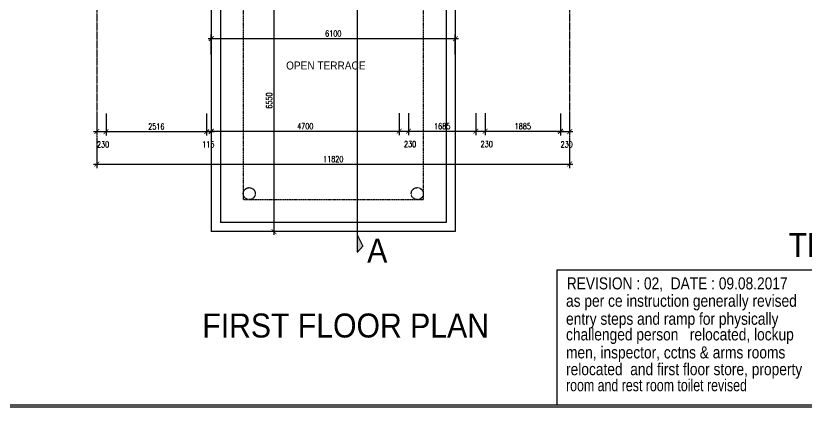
# Model space of a CAD drawing. Header units: millimetres. Extents: x 12977220 to 13113408, y -169657 to -55898.
# Drawn here: x 12994646 to 13014404, y -97083 to -87301 of the extents above; entities that cross this region are included whole.
import ezdxf

# ---------------------------------------------------------------- set-up
doc = ezdxf.new("R2010")
doc.units = ezdxf.units.MM
doc.header["$LTSCALE"] = 3
doc.header["$PDMODE"] = 66
for name, pattern in [('CENTER2', [1.125, 0.75, -0.125, 0.125, -0.125]), ('HIDDEN', [0.375, 0.25, -0.125]), ('HIDDEN2', [0.1875, 0.125, -0.0625])]:
    doc.linetypes.add(name, pattern=pattern)
for name, color, linetype in [('CENTER', 40, 'CENTER2'), ('DIM', 9, 'Continuous'), ('door', 151, 'Continuous'), ('hid', 6, 'HIDDEN2'), ('text', 33, 'Continuous'), ('WALL', 7, 'Continuous')]:
    doc.layers.add(name, color=color, linetype=linetype)
doc.styles.add('ARIAL', font='ARIALN.TTF', dxfattribs={"width": 0.8})
doc.styles.add('m', font='MICROSS.TTF', dxfattribs={"width": 0.9, "height": 350})
doc.styles.add('RS3', font='romans.shx', dxfattribs={"width": 0.75, "height": 150})
doc.styles.get("Standard").update_dxf_attribs({"font": 'ARIALBD.TTF', "height": 4.5})
doc.dimstyles.new('ISO-25', dxfattribs={"dimtxt": 2.5, "dimasz": 2.5, "dimexe": 1.25, "dimexo": 0.625, "dimtad": 1, "dimtxsty": 'Standard', "dimcen": 2.5, "dimadec": 0, "dimazin": 0, "dimtfac": 1, "dimtmove": 0, "dimatfit": 3, "dimfxl": 1, "dimarcsym": 0})

# ---------------------------------------------------------------- blocks, each defined once
blk = doc.blocks.new('_ARCHTICK')
at = {"color": 0, "linetype": 'ByBlock', "const_width": 0.15}
blk.add_lwpolyline([(-0.5, -0.5), (0.5, 0.5)], dxfattribs=at)
blk = doc.blocks.new('*D234')
at = {"layer": 'Defpoints', "color": 0, "transparency": 16777216}
for p in [(12996671, -90552), (13008491, -90552), (13008491, -91006)]:
    blk.add_point(p, dxfattribs=at)
at = {"layer": 'DIM', "color": 8, "lineweight": -2, "transparency": 16777216}
for p, q in [((12996671, -90552), (12996671, -91106)), ((13008491, -90552), (13008491, -91106)), ((12996591, -91006), (13008571, -91006))]:
    blk.add_line(p, q, dxfattribs=at)
at = {"layer": 'DIM', "color": 8, "lineweight": -2, "transparency": 16777216, "xscale": 120, "yscale": 120, "zscale": 120, "rotation": 180}
blk.add_blockref('_ARCHTICK', (12996671, -91006), dxfattribs=at)
at = {"layer": 'DIM', "color": 8, "lineweight": -2, "transparency": 16777216, "xscale": 120, "yscale": 120, "zscale": 120}
blk.add_blockref('_ARCHTICK', (13008491, -91006), dxfattribs=at)
at = {"layer": 'DIM', "color": 6, "transparency": 16777216, "insert": (13002581, -90881), "char_height": 150, "attachment_point": 5, "style": 'RS3'}
blk.add_mtext('11820', dxfattribs=at)
blk = doc.blocks.new('*D235')
at = {"layer": 'Defpoints', "color": 0, "transparency": 16777216}
for p in [(12996671, -89740), (12996901, -89740), (12996901, -90194)]:
    blk.add_point(p, dxfattribs=at)
at = {"layer": 'DIM', "color": 8, "lineweight": -2, "transparency": 16777216}
for p, q in [((12996671, -89740), (12996671, -90294)), ((12996901, -89740), (12996901, -90294)), ((12996591, -90194), (12996981, -90194))]:
    blk.add_line(p, q, dxfattribs=at)
at = {"layer": 'DIM', "color": 8, "lineweight": -2, "transparency": 16777216, "xscale": 120, "yscale": 120, "zscale": 120, "rotation": 180}
blk.add_blockref('_ARCHTICK', (12996671, -90194), dxfattribs=at)
at = {"layer": 'DIM', "color": 8, "lineweight": -2, "transparency": 16777216, "xscale": 120, "yscale": 120, "zscale": 120}
blk.add_blockref('_ARCHTICK', (12996901, -90194), dxfattribs=at)
at = {"layer": 'DIM', "color": 6, "transparency": 16777216, "insert": (12996827, -90515), "char_height": 150, "attachment_point": 5, "style": 'RS3'}
blk.add_mtext('230', dxfattribs=at)
blk = doc.blocks.new('*D236')
at = {"layer": 'Defpoints', "color": 0, "transparency": 16777216}
for p in [(12996901, -89740), (12999417, -89740), (12999417, -90194)]:
    blk.add_point(p, dxfattribs=at)
at = {"layer": 'DIM', "color": 8, "lineweight": -2, "transparency": 16777216}
for p, q in [((12996901, -89740), (12996901, -90294)), ((12999417, -89740), (12999417, -90294)), ((12996821, -90194), (12999497, -90194))]:
    blk.add_line(p, q, dxfattribs=at)
at = {"layer": 'DIM', "color": 8, "lineweight": -2, "transparency": 16777216, "xscale": 120, "yscale": 120, "zscale": 120, "rotation": 180}
blk.add_blockref('_ARCHTICK', (12996901, -90194), dxfattribs=at)
at = {"layer": 'DIM', "color": 8, "lineweight": -2, "transparency": 16777216, "xscale": 120, "yscale": 120, "zscale": 120}
blk.add_blockref('_ARCHTICK', (12999417, -90194), dxfattribs=at)
at = {"layer": 'DIM', "color": 6, "transparency": 16777216, "insert": (12998159, -90069), "char_height": 150, "attachment_point": 5, "style": 'RS3'}
blk.add_mtext('2516', dxfattribs=at)
blk = doc.blocks.new('*D237')
at = {"layer": 'Defpoints', "color": 0, "transparency": 16777216}
for p in [(12999417, -89740), (12999532, -89740), (12999532, -90194)]:
    blk.add_point(p, dxfattribs=at)
at = {"layer": 'DIM', "color": 8, "lineweight": -2, "transparency": 16777216}
for p, q in [((12999417, -89740), (12999417, -90294)), ((12999532, -89740), (12999532, -90294)), ((12999337, -90194), (12999612, -90194))]:
    blk.add_line(p, q, dxfattribs=at)
at = {"layer": 'DIM', "color": 8, "lineweight": -2, "transparency": 16777216, "xscale": 120, "yscale": 120, "zscale": 120, "rotation": 180}
blk.add_blockref('_ARCHTICK', (12999417, -90194), dxfattribs=at)
at = {"layer": 'DIM', "color": 8, "lineweight": -2, "transparency": 16777216, "xscale": 120, "yscale": 120, "zscale": 120}
blk.add_blockref('_ARCHTICK', (12999532, -90194), dxfattribs=at)
at = {"layer": 'DIM', "color": 6, "transparency": 16777216, "insert": (12999458, -90515), "char_height": 150, "attachment_point": 5, "style": 'RS3'}
blk.add_mtext('115', dxfattribs=at)
blk = doc.blocks.new('*D238')
at = {"layer": 'Defpoints', "color": 0, "transparency": 16777216}
for p in [(12999532, -89740), (13004232, -89734), (13004232, -90185)]:
    blk.add_point(p, dxfattribs=at)
at = {"layer": 'DIM', "color": 8, "lineweight": -2, "transparency": 16777216}
for p, q in [((12999532, -89740), (12999532, -90285)), ((13004232, -89734), (13004232, -90285)), ((12999452, -90185), (13004312, -90185))]:
    blk.add_line(p, q, dxfattribs=at)
at = {"layer": 'DIM', "color": 8, "lineweight": -2, "transparency": 16777216, "xscale": 120, "yscale": 120, "zscale": 120, "rotation": 180}
blk.add_blockref('_ARCHTICK', (12999532, -90185), dxfattribs=at)
at = {"layer": 'DIM', "color": 8, "lineweight": -2, "transparency": 16777216, "xscale": 120, "yscale": 120, "zscale": 120}
blk.add_blockref('_ARCHTICK', (13004232, -90185), dxfattribs=at)
at = {"layer": 'DIM', "color": 6, "transparency": 16777216, "insert": (13001882, -90060), "char_height": 150, "attachment_point": 5, "style": 'RS3'}
blk.add_mtext('4700', dxfattribs=at)
blk = doc.blocks.new('*D239')
at = {"layer": 'Defpoints', "color": 0, "transparency": 16777216}
for p in [(13006147, -89731), (13006377, -89731), (13006377, -90185)]:
    blk.add_point(p, dxfattribs=at)
at = {"layer": 'DIM', "color": 8, "lineweight": -2, "transparency": 16777216}
for p, q in [((13006147, -89731), (13006147, -90285)), ((13006377, -89731), (13006377, -90285)), ((13006067, -90185), (13006457, -90185))]:
    blk.add_line(p, q, dxfattribs=at)
at = {"layer": 'DIM', "color": 8, "lineweight": -2, "transparency": 16777216, "xscale": 120, "yscale": 120, "zscale": 120, "rotation": 180}
blk.add_blockref('_ARCHTICK', (13006147, -90185), dxfattribs=at)
at = {"layer": 'DIM', "color": 8, "lineweight": -2, "transparency": 16777216, "xscale": 120, "yscale": 120, "zscale": 120}
blk.add_blockref('_ARCHTICK', (13006377, -90185), dxfattribs=at)
at = {"layer": 'DIM', "color": 6, "transparency": 16777216, "insert": (13006418, -90506), "char_height": 150, "attachment_point": 5, "style": 'RS3'}
blk.add_mtext('230', dxfattribs=at)
blk = doc.blocks.new('*D240')
at = {"layer": 'Defpoints', "color": 0, "transparency": 16777216}
for p in [(13006377, -89731), (13008262, -89740), (13008262, -90185)]:
    blk.add_point(p, dxfattribs=at)
at = {"layer": 'DIM', "color": 8, "lineweight": -2, "transparency": 16777216}
for p, q in [((13006377, -89731), (13006377, -90285)), ((13008262, -89740), (13008262, -90285)), ((13006297, -90185), (13008342, -90185))]:
    blk.add_line(p, q, dxfattribs=at)
at = {"layer": 'DIM', "color": 8, "lineweight": -2, "transparency": 16777216, "xscale": 120, "yscale": 120, "zscale": 120, "rotation": 180}
blk.add_blockref('_ARCHTICK', (13006377, -90185), dxfattribs=at)
at = {"layer": 'DIM', "color": 8, "lineweight": -2, "transparency": 16777216, "xscale": 120, "yscale": 120, "zscale": 120}
blk.add_blockref('_ARCHTICK', (13008262, -90185), dxfattribs=at)
at = {"layer": 'DIM', "color": 6, "transparency": 16777216, "insert": (13007320, -90060), "char_height": 150, "attachment_point": 5, "style": 'RS3'}
blk.add_mtext('1885', dxfattribs=at)
blk = doc.blocks.new('*D241')
at = {"layer": 'Defpoints', "color": 0, "transparency": 16777216}
for p in [(13008261, -89740), (13008491, -89740), (13008491, -90194)]:
    blk.add_point(p, dxfattribs=at)
at = {"layer": 'DIM', "color": 8, "lineweight": -2, "transparency": 16777216}
for p, q in [((13008261, -89740), (13008261, -90294)), ((13008491, -89740), (13008491, -90294)), ((13008181, -90194), (13008571, -90194))]:
    blk.add_line(p, q, dxfattribs=at)
at = {"layer": 'DIM', "color": 8, "lineweight": -2, "transparency": 16777216, "xscale": 120, "yscale": 120, "zscale": 120, "rotation": 180}
blk.add_blockref('_ARCHTICK', (13008261, -90194), dxfattribs=at)
at = {"layer": 'DIM', "color": 8, "lineweight": -2, "transparency": 16777216, "xscale": 120, "yscale": 120, "zscale": 120}
blk.add_blockref('_ARCHTICK', (13008491, -90194), dxfattribs=at)
at = {"layer": 'DIM', "color": 6, "transparency": 16777216, "insert": (13008417, -90515), "char_height": 150, "attachment_point": 5, "style": 'RS3'}
blk.add_mtext('230', dxfattribs=at)
blk = doc.blocks.new('*D242')
at = {"layer": 'Defpoints', "color": 0, "transparency": 16777216}
for p in [(13004232, -89731), (13004462, -89731), (13004462, -90185)]:
    blk.add_point(p, dxfattribs=at)
at = {"layer": 'DIM', "color": 8, "lineweight": -2, "transparency": 16777216}
for p, q in [((13004232, -89731), (13004232, -90285)), ((13004462, -89731), (13004462, -90285)), ((13004152, -90185), (13004542, -90185))]:
    blk.add_line(p, q, dxfattribs=at)
at = {"layer": 'DIM', "color": 8, "lineweight": -2, "transparency": 16777216, "xscale": 120, "yscale": 120, "zscale": 120, "rotation": 180}
blk.add_blockref('_ARCHTICK', (13004232, -90185), dxfattribs=at)
at = {"layer": 'DIM', "color": 8, "lineweight": -2, "transparency": 16777216, "xscale": 120, "yscale": 120, "zscale": 120}
blk.add_blockref('_ARCHTICK', (13004462, -90185), dxfattribs=at)
at = {"layer": 'DIM', "color": 6, "transparency": 16777216, "insert": (13004503, -90506), "char_height": 150, "attachment_point": 5, "style": 'RS3'}
blk.add_mtext('230', dxfattribs=at)
blk = doc.blocks.new('*D243')
at = {"layer": 'Defpoints', "color": 0, "transparency": 16777216}
for p in [(13004462, -89736), (13006147, -89734), (13006147, -90185)]:
    blk.add_point(p, dxfattribs=at)
at = {"layer": 'DIM', "color": 8, "lineweight": -2, "transparency": 16777216}
for p, q in [((13004462, -89736), (13004462, -90285)), ((13006147, -89734), (13006147, -90285)), ((13004382, -90185), (13006227, -90185))]:
    blk.add_line(p, q, dxfattribs=at)
at = {"layer": 'DIM', "color": 8, "lineweight": -2, "transparency": 16777216, "xscale": 120, "yscale": 120, "zscale": 120, "rotation": 180}
blk.add_blockref('_ARCHTICK', (13004462, -90185), dxfattribs=at)
at = {"layer": 'DIM', "color": 8, "lineweight": -2, "transparency": 16777216, "xscale": 120, "yscale": 120, "zscale": 120}
blk.add_blockref('_ARCHTICK', (13006147, -90185), dxfattribs=at)
at = {"layer": 'DIM', "color": 6, "transparency": 16777216, "insert": (13005305, -90060), "char_height": 150, "attachment_point": 5, "style": 'RS3'}
blk.add_mtext('1685', dxfattribs=at)
blk = doc.blocks.new('*D244')
at = {"layer": 'Defpoints', "color": 0, "transparency": 16777216}
for p in [(13005632, -87870), (12999532, -88265), (13005632, -88265)]:
    blk.add_point(p, dxfattribs=at)
at = {"layer": 'DIM', "color": 8, "lineweight": -2, "transparency": 16777216}
for p, q in [((12999452, -87870), (13005712, -87870)), ((12999532, -88265), (12999532, -87770)), ((13005632, -88265), (13005632, -87770))]:
    blk.add_line(p, q, dxfattribs=at)
at = {"layer": 'DIM', "color": 8, "lineweight": -2, "transparency": 16777216, "xscale": 120, "yscale": 120, "zscale": 120, "rotation": 180}
blk.add_blockref('_ARCHTICK', (12999532, -87870), dxfattribs=at)
at = {"layer": 'DIM', "color": 8, "lineweight": -2, "transparency": 16777216, "xscale": 120, "yscale": 120, "zscale": 120}
blk.add_blockref('_ARCHTICK', (13005632, -87870), dxfattribs=at)
at = {"layer": 'DIM', "color": 6, "transparency": 16777216, "insert": (13002582, -87745), "char_height": 150, "attachment_point": 5, "style": 'RS3'}
blk.add_mtext('6100', dxfattribs=at)
blk = doc.blocks.new('*D245')
at = {"layer": 'Defpoints', "color": 0, "transparency": 16777216}
for p in [(13001102, -86145), (13001423, -86145), (13001423, -92695)]:
    blk.add_point(p, dxfattribs=at)
at = {"layer": 'DIM', "color": 8, "lineweight": -2, "transparency": 16777216}
for p, q in [((13001102, -92775), (13001102, -86065)), ((13001423, -86145), (13001002, -86145)), ((13001423, -92695), (13001002, -92695))]:
    blk.add_line(p, q, dxfattribs=at)
at = {"layer": 'DIM', "color": 8, "lineweight": -2, "transparency": 16777216, "xscale": 120, "yscale": 120, "zscale": 120}
for p, rotation in [((13001102, -86145), 90), ((13001102, -92695), 270)]:
    blk.add_blockref('_ARCHTICK', p, dxfattribs=dict(at, rotation=rotation))
at = {"layer": 'DIM', "color": 6, "transparency": 16777216, "insert": (13000977, -89420), "char_height": 150, "attachment_point": 5, "rotation": 90, "style": 'RS3'}
blk.add_mtext('6550', dxfattribs=at)

msp = doc.modelspace()

# ---------------------------------------------------------------- hatches: boundary and pattern name
at = {"layer": 'text'}
msp.add_hatch(color=256, dxfattribs=at).paths.add_polyline_path([(13003176.5, -92777.2), (13003325.2, -93055.3), (13003176.5, -93214.2)])

# ---------------------------------------------------------------- linework, layer by layer
at = {"layer": 'CENTER', "color": 2}
msp.add_line((13003176.5, -83466.3), (13003176.5, -93214.2), dxfattribs=at)
at = {"layer": 'door', "color": 8, "linetype": 'HIDDEN', "ltscale": 10}
for p, q in [((12996670.9, -86145.3), (12996670.9, -91105.8)), ((13008490.9, -86145.3), (13008490.9, -91105.8))]:
    msp.add_line(p, q, dxfattribs=at)
at = {"layer": 'hid', "color": 5}
for p, q in [((13000332.2, -86145.3), (13000332.2, -91895.3)), ((13004832.2, -86145.3), (13004832.2, -91895.3)), ((13000332.2, -91895.3), (13004832.2, -91895.3))]:
    msp.add_line(p, q, dxfattribs=at)
for centre in [(13000482.2, -91745.3), (13004682.2, -91745.3)]:
    msp.add_circle(centre, 150, dxfattribs=at)
at = {"layer": 'WALL', "color": 5, "ltscale": 0.15}
for p, q in [((12999532.2, -86141.1), (12999532.2, -92695.3)), ((12999762.2, -86141.1), (12999762.2, -92465.3)), ((13005402.2, -86145.3), (13005402.2, -92465.3)), ((13005632.2, -86145.3), (13005632.2, -92695.3)), ((13005402.2, -92465.3), (12999762.2, -92465.3)), ((13005632.2, -92695.3), (12999532.2, -92695.3))]:
    msp.add_line(p, q, dxfattribs=at)
at = {"layer": 'WALL', "color": 1}
for q in [(13016338.5, -93647), (13008169.9, -97033.1)]:
    msp.add_line((13008169.9, -93647), q, dxfattribs=at)
at = {"layer": 'WALL', "color": 2}
msp.add_lwpolyline([(13035342, -56073.5), (13035342, -97082.6), (12977220.4, -97082.6), (12977220.4, -56073.5)], close=True, dxfattribs=at)
msp.add_lwpolyline([(13009356.7, -97033.1), (12977269.8, -97033.1), (12977269.8, -56123), (13035292.5, -56123), (13035292.5, -97033.1), (13009356.7, -97033.1)], dxfattribs=at)
at = {"layer": 'WALL'}
msp.add_lwpolyline([(13003176.5, -92777.2), (13003325.2, -93055.3), (13003176.5, -93214.2)], dxfattribs=at)

# ---------------------------------------------------------------- texts
at = {"layer": 'text', "width": 0.9}
for s, height, style, p in [('OPEN TERRACE', 200, 'm', (13001403.4, -88642.6)), ('TERRACE  FLOOR PLAN', 600, 'm', (13013963.7, -93329.9)), ('A', 600, 'm', (13003430.4, -93466.8)), (' FIRST FLOOR PLAN', 600, 'm', (12999098.2, -95341.2)), ('room and rest room toilet revised', 300, 'ARIAL', (13008400.7, -96683.1))]:
    msp.add_text(s, height=height, dxfattribs=dict(at, style=style)).set_placement(p)
at = {"layer": 'text', "style": 'ARIAL'}
for s, p in [('REVISION : 02,  DATE : 09.08.2017', (13008419.2, -94138.3)), ('as per ce instruction generally revised', (13008400.7, -94573.1)), ('entry steps and ramp for physically ', (13008400.7, -95023.1)), ('challenged person   relocated, lockup  ', (13008400.7, -95413.1)), ('men, inspector, cctns & arms rooms  ', (13008400.7, -95863.1)), ('relocated  and first floor store, property ', (13008400.7, -96283.1))]:
    msp.add_text(s, height=300, dxfattribs=at).set_placement(p)

# ---------------------------------------------------------------- dimensions: what is measured, and where the dimension line sits
at = {"layer": 'DIM', "color": 8}
for p1, p2, distance, picture, middle in [((13001422.5, -92695.3), (13001422.5, -86145.3), 320.1, '*D245', (13000977.4, -89420.3)), ((12999532.2, -88265.2), (13005632.2, -88265.2), 395.1, '*D244', (13002582.2, -87745.1))]:
    dim = msp.add_aligned_dim(p1=p1, p2=p2, distance=distance, dimstyle='ISO-25', override={"dimscale": 80, "dimasz": 1.5, "dimexo": 0, "dimdec": 0, "dimtxsty": 'RS3', "dimblk1": 'ARCHTICK', "dimblk2": 'ARCHTICK', "dimsah": 1, "dimdle": 1, "dimclrd": 8, "dimclre": 8, "dimclrt": 6, "dimtdec": 0, "dimtmove": 1}, dxfattribs=at)
    dim.commit()
    dim.dimension.update_dxf_attribs({"geometry": picture, "text_midpoint": middle})
for base, p1, p2, picture, middle in [((12996900.9, -90193.8), (12996670.9, -89740.3), (12996900.9, -89740.3), '*D235', (12996826.5, -90515.3)), ((12999532.2, -90193.8), (12999417.2, -89740.3), (12999532.2, -89740.3), '*D237', (12999457.8, -90515.3)), ((13004462.2, -90184.7), (13004232.2, -89731.3), (13004462.2, -89731.3), '*D242', (13004502.8, -90506.3)), ((13006377.2, -90184.7), (13006147.2, -89731.3), (13006377.2, -89731.3), '*D239', (13006417.8, -90506.3)), ((13008490.9, -90193.8), (13008260.9, -89740.3), (13008490.9, -89740.3), '*D241', (13008416.5, -90515.3))]:
    dim = msp.add_linear_dim(base=base, p1=p1, p2=p2, dimstyle='ISO-25', override={"dimscale": 80, "dimasz": 1.5, "dimexo": 0, "dimdec": 0, "dimtxsty": 'RS3', "dimblk1": 'ARCHTICK', "dimblk2": 'ARCHTICK', "dimsah": 1, "dimdle": 1, "dimclrd": 8, "dimclre": 8, "dimclrt": 6, "dimtdec": 0, "dimtmove": 2}, dxfattribs=at)
    dim.commit()
    dim.dimension.update_dxf_attribs({"geometry": picture, "text_midpoint": middle, "dimtype": 160})
for base, p1, p2, picture, middle in [((12999417.2, -90193.8), (12996900.9, -89740.3), (12999417.2, -89740.3), '*D236', (12998159.1, -90068.8)), ((13004232.2, -90184.7), (12999532.2, -89740.3), (13004232.2, -89733.9), '*D238', (13001882.2, -90059.7)), ((13006147.2, -90184.7), (13004462.2, -89736.2), (13006147.2, -89733.9), '*D243', (13005304.7, -90059.7)), ((13008262.2, -90184.7), (13006377.2, -89731.3), (13008262.2, -89740.3), '*D240', (13007319.7, -90059.7)), ((13008490.9, -91005.8), (12996670.9, -90552.3), (13008490.9, -90552.3), '*D234', (13002580.9, -90880.8))]:
    dim = msp.add_linear_dim(base=base, p1=p1, p2=p2, dimstyle='ISO-25', override={"dimscale": 80, "dimasz": 1.5, "dimexo": 0, "dimdec": 0, "dimtxsty": 'RS3', "dimblk1": 'ARCHTICK', "dimblk2": 'ARCHTICK', "dimsah": 1, "dimdle": 1, "dimclrd": 8, "dimclre": 8, "dimclrt": 6, "dimtdec": 0, "dimtmove": 1}, dxfattribs=at)
    dim.commit()
    dim.dimension.update_dxf_attribs({"geometry": picture, "text_midpoint": middle})

doc.saveas('drawing.dxf')
